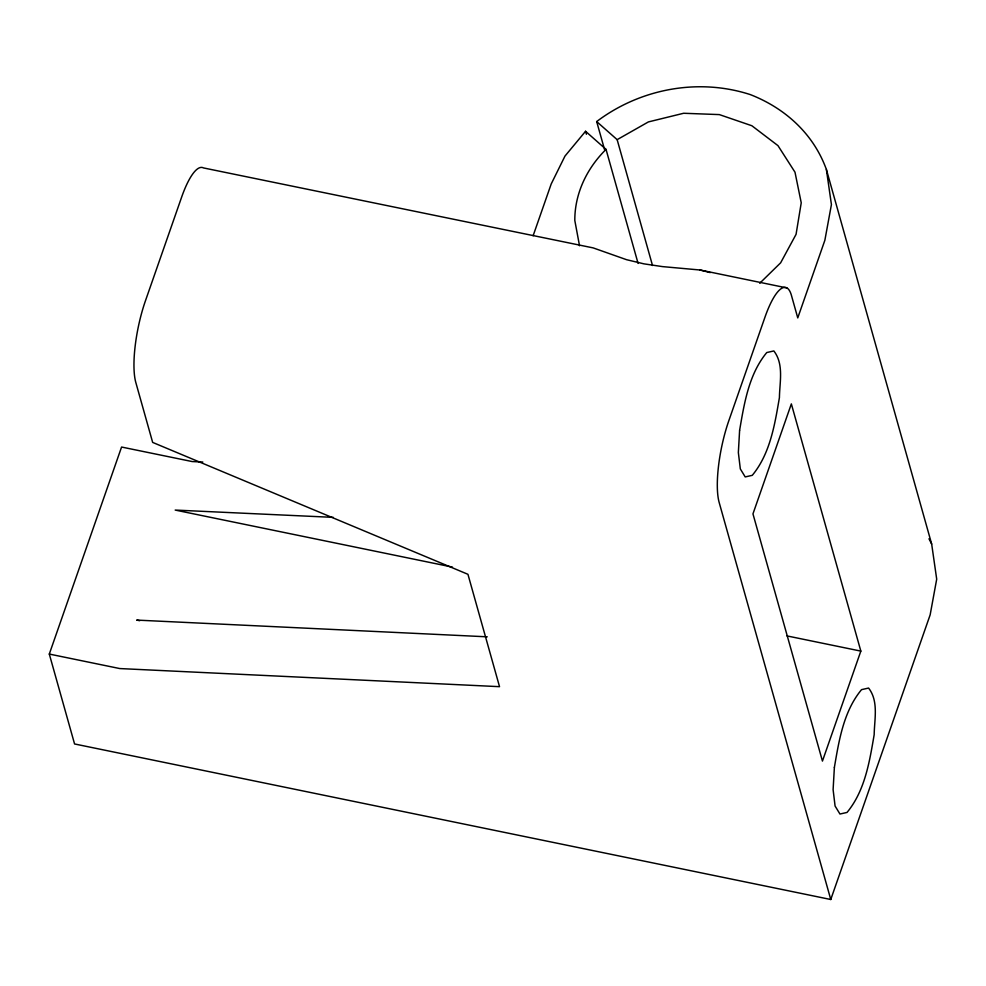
<?xml version="1.0" encoding="UTF-8"?>
<svg xmlns="http://www.w3.org/2000/svg" width="986" height="986" viewBox="0 0 986 986"><rect width="100%" height="100%" fill="white"/><g stroke="black" fill="none" stroke-linecap="round" stroke-linejoin="round"><path stroke-width="1.48" d="M604.578 149.687L596.678 121.561C640.124 88.728 698.322 77.721 750.346 94.607C785.201 108.213 813.536 133.886 826.391 169.493L931.671 544.05L936.7 579.152L930.155 614.845L830.767 899.503L74.566 743.962L49.3 654.063L121.574 447.04L192.134 461.547L202.808 462.04M533.13 235.74L551.199 183.988L564.978 156.084L585.561 131.286L606.033 149.379L638.09 263.447M860.84 651.105L822.447 761.081L752.959 513.879L791.351 403.89L860.84 651.105L787.001 635.921M759.738 283.265L780.641 262.818L796.059 234.36L801.236 202.808L794.999 172.205L777.966 145.632L751.874 125.752L719.336 114.598L683.643 113.267L648.394 121.919L617.15 139.655L596.678 121.561M333.293 517.367L175.188 510.07L452.463 567.098M487.232 636.82L136.684 620.095L139.704 620.712M786.853 287.912L700.06 270.004L662.432 266.602L643.883 263.841L626.504 259.675L593.165 247.893L203.486 167.928A60.972 16.035 -78.4 0 0 181.597 197.237L145.46 300.755A60.972 16.035 -78.4 0 0 135.809 382.469L152.657 442.406L467.943 574.308L499.532 686.675L119.774 668.557L49.3 654.063M700.06 270.004L710.24 272.592M928.972 538.775L931.671 544.05M617.15 139.655L652.51 265.505M830.767 899.503L719.164 502.466A60.972 16.035 -78.4 0 1 728.814 420.739L764.951 317.233A60.972 16.035 -78.4 0 1 791.45 295.443L797.76 317.911L824.863 240.288L831.42 204.583L826.391 169.493M585.561 131.286L586.399 134.244M579.521 245.76L574.813 220.494A114.314 98.292 -15.7 0 1 606.033 149.379M739.611 430.303L738.354 452.562L740.326 468.929L745.206 476.928L752.269 475.338C770.226 453.646 774.786 424.498 779.421 397.568C779.63 382.198 784.08 364.117 773.837 350.942L766.763 352.544C748.818 374.224 744.245 403.373 739.611 430.303M834.378 767.416L833.108 789.663L835.08 806.03L839.961 814.029L847.023 812.439C864.981 790.76 869.553 761.611 874.175 734.669C874.385 719.299 878.834 701.231 868.592 688.055L861.53 689.645C843.572 711.325 839 740.474 834.378 767.416"/></g></svg>
